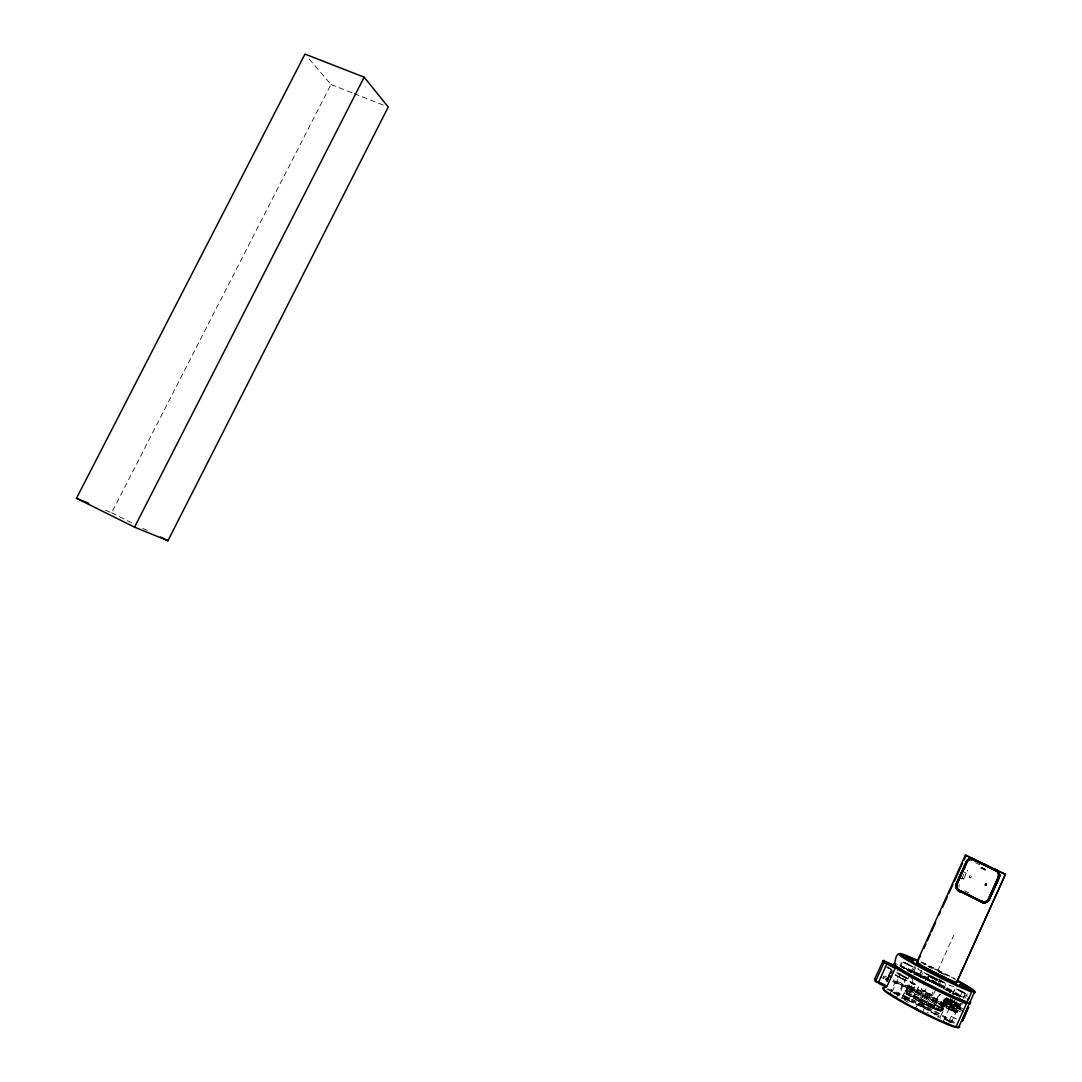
<?xml version="1.0" encoding="UTF-8"?>
<svg xmlns="http://www.w3.org/2000/svg" width="1082" height="1082" viewBox="0 0 1082 1082"><rect width="100%" height="100%" fill="white"/><g stroke="black" fill="none" stroke-linecap="round" stroke-linejoin="round"><path stroke-width="0.75" stroke-dasharray="5 3.75" d="M950.632 1004.935L950.767 1003.717L950.659 1004.651M953.404 994.128L952.904 993.208L955.487 994.169M954.189 1005.246L948.968 1002.324L951.348 997.036M969.553 876.041L969.174 877.245L970.635 877.867M932.508 980.792L939.298 985.161L942.003 978.209M984.728 884.292L986.419 883.575M937.512 985.486L939.311 981.482L933.306 978.033M938.784 985.296L933.401 982.158M961.33 1003.541L957.435 1012.373L955.947 1012.847L909.8 989.029M926.381 992.667L932.982 995.508L935.971 988.894M986.527 885.13L986.703 884.062M932.143 981.536L927.49 979.616L930.06 981.306M922.716 1011.819L930.642 994.317L921.309 989.638L924.271 982.97M971 877.502L971.271 876.596M950.875 1003.095C950.875 1000.701 949.658 1009.168 953.729 1008.857C956.623 1009.492 958.99 1006.26 958.382 1003.569M890.297 972.921L891.311 970.635L887.524 979.169M900.9 978.331L906.987 980.968L909.394 975.734M890.986 973.273L891.298 972.393L890.743 973.719M922.811 1007.315L922.162 1006.125M963.71 878.814L961.479 878.341M883.669 976.546L883.439 977.492M888.498 976.37L886.469 980.454A43.01 3.165 27 0 1 887.01 980.292L880.248 976.83M887.24 979.67L886.469 980.454M883.751 976.789L883.237 977.519M893.313 980.644A43.131 3.138 27 0 1 948.792 1007.842L952.038 1010.953M956.664 1008.099C957.949 1008.343 958.084 1004.975 951.362 1003.46M964.684 994.872L963.305 997.847L964.427 995.44M887.389 978.899L888.565 976.451M957.475 1006.693L958.327 1007.031L953.729 1005.219M956.393 1008.951L956.474 1008.749M948.968 1002.297L960.573 1008.275L963.629 1001.662M965.171 998.253L967.822 992.397M888.444 977.005L887.389 979.251M932.941 992.099L926.206 1008.005M943.558 989.124L946.209 983.268A12.876 0.784 26.8 0 1 945.506 983.295M952.877 993.682L955.257 988.38L958.787 989.773M954.189 994.101L952.863 993.262L956.326 986.635M952.458 999.7L948.657 1008.208L950.375 1010.101M943.45 1020.894L952.458 1001.432L956.272 1003.068L959.355 1004.908L950.469 1024.492M956.326 1001.756L952.092 1010.926M949.279 1020.583L951.281 1016.241L956.163 1018.541M959.707 997.482L962.466 991.342M959.098 1003.149C950.131 1015.132 958.26 1015.93 960.505 1003.514M963.697 996.968L964.495 995.291M896.897 997.036L904.741 979.765M906.378 977.858L898.993 995.102L892.65 991.721M910.111 971.92L910.855 972.231L913.289 967.119M915.102 965.726L912.383 972.623M915.818 967.389L913.465 972.637L918.726 975.423M961.655 879.179L963.71 874.621M906.324 997.658L909.042 999.322L903.01 995.859L909.854 981.32L915.44 984.214L909.056 999.349L902.456 996.022L908.853 998.808L905.364 997.171M921.661 970.743L919.348 975.639L921.81 970.392M963.629 879.098L967.66 870.212M920.579 977.479L923.176 971.731M925.218 980.914L927.626 975.585L933.374 978.263M929.546 975.085L927.829 978.912L933.198 982.037M915.71 1008.235L923.622 990.774L930.628 994.263M921.932 1005.056L918.672 1004.204L926.165 988.678M985.026 870.09L981.09 868.183L981.712 867.548M937.661 970.879L953.783 935.227M927.49 995.683L926.936 996.887M985.039 870.09L985.391 869.333L983.93 868.616M902.469 978.344L904.66 979.792L895.544 975.18L897.911 969.918M900.035 965.252L901.211 962.655M900.954 966.605C901.577 968.376 900.292 964.008 903.808 960.045M890.013 993.506L897.871 976.262L907.027 980.955M892.217 991.639L899.913 974.733L900.724 974.95M887.01 979.508L887.47 978.75M905.729 990.639L908.745 985.797A7.06 2.38 -67.4 0 1 908.353 986.676L905.729 990.544M886.848 979.656L888.281 977.032M911.774 988.732L910.936 989.57L912.126 990.125L895.801 982.848L897.33 983.484M889.945 975.518L889.512 976.41M965.644 874.567L965.996 873.864M945.425 1002.635C952.85 992.383 941.408 1004.799 946.885 1004.475M909.245 986.527L909.61 985.012A7.033 2.746 -64.2 0 1 909.164 985.837L908.38 987.257M105.522 510.285L111.635 512.814L330.957 84.464L308.235 57.901M945.56 1002.257L944.545 1004.164L946.317 1005.99M947.291 999.579L945.262 1002.96A7.101 2.57 -67.7 0 0 944.789 1004.001A7.087 2.624 -64.5 0 0 944.275 1004.948L943.788 1005.273M888.647 978.128L888.052 979.102M888.592 978.101L887.889 979.237M954.892 994.101L953.431 993.033L961.817 996.887M946.195 1001.215L948.075 998.767L947.115 999.944M895.531 975.139L902.834 978.331M969.242 876.231L969.621 875.893M951.457 1002L955.298 1003.149M951.808 1001.513L951.308 1002.189C945.222 995.21 974.003 1012.901 955.271 1003.339M951.2 1002.054L952.349 1000.945M970.77 877.813L969.418 877.475M907.325 989.462L907.243 989.57A2.137 2.029 57.8 0 0 906.337 990.503A2.15 2.042 57.7 0 0 906.297 992.113M937.485 997.09L940.772 994.115M941.367 972.799L937.269 970.067M984.863 885.008L986.595 885.13M939.081 995.237L940.488 994.115M923.176 976.546L913.79 971.866L919.971 975.396L918.077 974.233M913.276 967.173L906.743 964.292M944.288 1004.394L944.816 1004.001A21.491 1.528 26.9 0 0 927.626 994.169A21.491 1.528 26.9 0 0 909.191 985.864M951.619 1022.071L944.194 1018.744L945.019 1018.811M944.18 1004.989L944.248 1004.948A21.491 1.528 26.9 0 1 925.624 996.576A21.491 1.528 26.9 0 1 908.339 986.649M926.206 1008.032L918.848 1004.394L926.192 1007.964L923.054 1006.057M953.08 993.831L953.945 994.006M986.229 885.347L984.958 885.13M939.081 984.606L927.315 979.034L931.075 980.535M921.282 989.557L932.982 995.481M939.271 981.536L933.171 978.872M946.791 998.064C944.004 998.104 943.193 1005.557 945.343 1002.798C942.206 1004.137 945.059 996.022 948.427 999.552M913.817 971.839L913.465 972.637L917.441 974.395M913.384 971.988L919.998 975.437L916.67 974.043M885.766 979.629L885.847 979.616A44.511 3.273 27 0 1 887.538 979.913M985.256 883.412L986.148 883.412M923.812 963.792L924.799 964.332M951.727 1022.463L944.762 1018.581M890.662 969.039A1.366 1.298 67 0 1 891.284 969.688L890.662 969.039A44.484 3.003 26.9 0 1 891.352 969.134M900.914 966.429L902.672 967.01M970.635 875.92L970.987 876.231M954.703 1008.83L955.325 1008.776C951.876 1009.587 949.496 1004.367 952.66 1008.438M955.244 1008.722L953.729 1008.857M944.775 1018.514L951.835 1022.571L949.414 1021.232M944.221 1018.703L948.17 1020.38M959.315 1004.935L955.785 1003.406M964.305 993.006L960.045 991.261M915.453 984.255L911.815 983.457L909.597 981.293L915.386 984.255M906.621 978.155L897.668 973.638L900.684 974.693M919.984 975.45L919.037 975.153M915.467 972.502L919.781 974.868M940.934 1011.183L924.258 1004.11L905.999 993.357M901.996 998.104L905.35 990.99L904.863 991.531L943.058 1011.156L940.001 1017.486A21.505 1.677 27 0 0 921.512 1005.8A21.505 1.677 27 0 0 902.226 998.199M960.573 1008.275L954.175 1005.435M941.367 1010.466L934.753 1007.356A13.593 1.014 27 0 0 924.407 1001.418A13.593 1.014 27 0 0 913.113 996.265L906.675 992.708M923.622 963.71L925.029 964.251M961.141 1004.028L959.896 1003.528M955.528 1012.536L955.595 1012.549A50.232 3.692 27 0 0 894.003 981.455M924.353 964.251L925.069 964.211M886.658 980.346L885.766 979.697M900.724 966.659L902.023 967.024M953.769 1008.857L953.161 1008.681M919.105 975.558L915.751 973.07M903.524 998.537L907.717 1000.147M952.322 1006.165L953.026 1006.422M931.724 981.766L939.284 985.161L931.71 980.414M954.405 1002.013L953.688 1001.756M948.941 999.457A2.921 2.543 -82.2 0 1 949.063 1004.312A2.921 2.543 -82.2 0 1 945.1 1002.689A2.921 2.543 -82.2 0 1 948.089 999.105C943.599 995.9 941.178 1004.502 946.479 1004.583M945.005 1004.055L946.669 1004.745M938.459 984.945L939.311 985.161L924.758 977.317M949.766 1007.234C953.12 1009.709 957.489 1005.827 955.988 1002.148A3.381 2.935 -82.6 0 1 954.446 1007.41A3.381 2.935 -82.6 0 1 950.713 1004.123A3.381 2.935 -82.6 0 1 954.77 1001.039M914.074 996.617L913.113 996.265L933.009 1006.192L929.316 1004.028M892.461 981.55L896.451 983.119M951.132 1022.476L949.387 1021.719M330.957 84.464L352.624 92.998M354.179 93.607L383.583 105.184M910.368 972.028L911.49 972.488L910.3 971.771M949.387 1022.219L950.077 1022.517M910.855 972.231L910.625 972.136M937.648 985.012L935.335 983.998A23.412 1.515 26.8 0 0 913.154 973.665M904.998 968.241L903.768 967.727L905.648 968.512M937.526 984.566L933.009 982.429M896.707 994.25C904.633 998.159 887.47 989.394 895.287 993.303M907.338 999.984L926.03 1009.006L939.419 1017.012M906.189 968.742L916.183 973.786M910.138 971.433L912.207 972.123L906.067 968.593M903.592 961.952L910.233 965.469M955.338 994.101L953.012 993.181L955.622 994.223M956.217 1019.028L951.227 1016.282M901.252 975.166L906.148 977.695M940.204 972.42L938.527 971.622M937.107 984.377L927.288 979.048L930.29 980.17M918.672 974.99L914.182 972.704M912.505 983.795L913.397 984.065L911.923 983.497M903.321 967.294L905.648 968.39M936.566 969.743L934.889 969.08L935.727 969.702M914.966 972.677L913.438 972.055L915.196 973.273M890.757 971.19L886.969 979.372M909.435 971.122L907.46 970.189M903.456 967.768L904.647 968.322M948.887 1009.276L947.846 1008.667L948.995 1009.33A44.511 3.273 27 0 0 893.597 981.969M941.11 980.833L929.506 975.044M956.109 994.453L958.287 995.481L956.245 994.507M956.123 994.94L957.313 995.508M896.667 994.723L899.169 995.683L896.112 993.722M921.107 961.993L949.712 976.221M917.901 968.579L918.334 968.782M931.913 980.941L927.301 979.129L935.335 983.998A23.412 1.515 26.8 0 1 952.647 994.101M905.079 968.539L903.308 967.7L904.971 968.485M956.529 994.642L960.911 996.833M905.039 997.009L902.537 995.981L906.094 997.536M985.513 869.387L981.158 868.224M981.103 868.197L982.361 867.872M959.179 989.962L960.965 991.031M915.872 972.691L919.768 974.841M907.609 970.757L908.271 971.081L907.338 970.622M975.572 862.746L979.9 864.829M982.104 867.75L982.875 868.116M982.754 868.062L984.052 868.684M982.023 867.696L983.078 868.21M983.727 868.521L984.782 869.035M982.24 867.805L980.995 867.209L981.78 868.521M984.512 868.9L984.999 870.077M901.833 975.22L906.202 977.479M896.478 994.128L894.057 992.884M949.184 1021.11L947.927 1020.488M964.224 872.254L966.267 873.242M932.102 980.603L933.157 981.55M964.603 890.851L968.931 892.961M921.147 962.033L923.068 963.007M907.284 963.886L904.403 962.628L906.878 964.17M960.735 990.909L957.922 989.692L960.289 991.18M933.144 978.155L930.195 976.951L932.603 978.371M111.635 512.814L132.369 523.106M142.743 528.246L147.179 530.451M921.756 962.818L921.039 962.453L922.067 962.966M907.568 964.508L910.611 965.726M959.829 996.738L958.977 996.306M922.175 1005.178C935.916 1012.644 908.677 999.186 922.229 1005.624M938.351 971.081L937.08 970.446M907.473 963.778L910.3 965.252M960.857 990.774L964.36 992.978M906.31 969.147L908.975 971.027M958.733 995.711L960.546 996.644M967.592 996.13L964.765 994.696L963.927 996.576M906.08 969.026L912.18 972.447M948.292 1021.178L946.642 1020.312M907.338 964.4L903.362 962.466M932.86 981.333L961.682 997.009L959.842 995.913M885.049 966.267L891.825 969.702M962.818 1010.629L956.975 1007.667L955.974 1008.316L956.123 1009.56L960.491 1011.792M960.478 991.477L966.943 994.304L964.535 992.708M933.604 978.385L936.714 980.197L932.738 978.655M959.017 996.346L959.869 996.779M963.44 1009.208L957.665 1006.274L956.664 1006.923L956.813 1008.154L962.588 1011.088M906.594 990.179L914.344 994.142L913.249 996.576A12.903 0.96 27 0 0 923.419 1002.378A12.903 0.96 27 0 0 934.064 1007.18L935.443 1004.475L943.382 1008.532A2.178 2.069 55.5 0 1 942.03 1010.399M934.983 1005.124L942.977 1009.208A2.191 2.069 55.6 0 1 941.611 1011.088M938.581 971.203C945.141 974.341 936.39 970.027 940.853 972.447M902.51 976.505L908.948 979.305L906.878 977.858M934.009 1007.437L941.299 1011.17A2.407 1.772 29.7 0 1 939.785 1010.926M913.086 996.779L905.783 993.046A2.435 1.812 28.4 0 0 906.892 994.155A19.354 1.447 27 0 0 922.838 1003.393A19.354 1.447 27 0 0 939.798 1010.899L934.266 1008.072A13.593 1.014 27 0 1 923.108 1003.041A13.593 1.014 27 0 1 912.451 996.968L906.905 994.128M895.301 994.06L893.962 993.344M932.319 978.439L933.063 978.615M920.904 1006.341L921.864 1006.828M954.851 1003.109L955.541 1003.271M900.806 978.087L897.844 976.316M962.141 991.437L964.17 992.519M960.518 991.301L955.244 988.393M932.833 978.493L927.653 975.707M902.604 976.356L899.913 974.72M926.449 992.492L923.622 990.76M950.618 1008.843L957.543 1012.143L956.948 1011.724A51.611 3.76 27 0 0 893.718 979.778M955.054 1003.028L952.566 1001.553M953.945 1005.124L951.362 1003.569M931.318 981.55L930.52 981.131M908.082 970.054L909.894 971.027M957.313 995.454L956.177 994.831M951.132 976.978L954.879 978.98M904.146 968.485L903.402 968.079M915.034 973.191L913.33 972.15L913.938 972.556M923.703 963.359L924.664 963.913M911.003 965.644L912.965 966.821M893.84 992.762L892.785 992.126M932.954 997.374L941.895 1002.487M910.287 971.257L912.153 972.42M910.868 988.786L919.808 993.925M962.885 997.482L964.008 998.145M931.778 1012.184L932.576 1012.63M930.547 1004.732L934.753 1007.356M923.798 963.913L924.772 963.981M945.668 1019.771L944.613 1019.109M960.248 996.143L961.303 996.779M935.673 969.675L935.01 969.513M954.121 994.169L952.877 993.29M924.271 964.197L924.948 964.103M906.391 993.776L907.149 994.385M951.727 1007.667L952.39 1008.248L950.983 1006.328A3.922 3.422 -82.6 0 1 952.336 1000.904M950.916 1006.274L950.943 1006.314A3.922 3.422 -82.6 0 0 955.663 1007.599A3.922 3.422 -82.6 0 0 956.826 1002.108M958.179 1003.42L958.3 1004.353M959.247 884.535A5.112 4.91 47.4 0 0 958.99 885.374A3.341 3.205 47.5 0 0 959.22 887.24M928.004 966.591A22.154 1.285 26.7 0 1 932.346 968.647M940.664 972.799A22.154 1.285 26.7 0 1 947.575 976.464M928.207 966.212A42.928 2.516 26.7 0 1 930.858 967.497M938.933 971.528A42.928 2.516 26.7 0 1 946.939 975.639M921.878 962.344A42.076 2.448 26.7 0 1 955.717 979.426M896.423 964.035A42.955 2.759 26.8 0 1 897.465 964.36M900.062 965.293A42.955 2.759 26.8 0 1 964.211 997.496M900.549 966.456A42.103 2.719 26.8 0 1 961.005 996.603M953.499 986.649A21.464 1.298 26.8 0 1 935.754 978.818A21.464 1.298 26.8 0 1 916.914 968.39M943.883 982.713A12.876 0.784 26.8 0 1 932.819 977.492A12.876 0.784 26.8 0 1 923.744 972.339M939.325 979.088A12.876 0.784 26.8 0 1 940.096 979.508M944.207 982.186A13.566 0.825 26.8 0 1 927.382 973.868M934.51 1006.517A12.903 0.96 27 0 0 924.65 1000.85A12.903 0.96 27 0 0 913.857 995.927L914.953 993.506L907.757 989.705A21.072 1.542 27 0 1 926.638 998.213A21.072 1.542 27 0 1 943.234 1007.924M915.71 994.263A8.047 3.462 -63.9 0 1 914.033 995.359M916.346 990.53A7.98 1.893 -50.7 0 1 915.277 991.653M935.903 1001.54A6.519 3.232 -66.5 0 1 938.216 996.711M934.591 1005.638A8.196 3.462 -72.7 0 1 934.375 1002.5M936.282 1002.946A8.25 1.758 -80.7 0 1 936.43 1001.31M935.47 1002.311A6.533 3.381 -66.6 0 1 937.594 997.306M906.459 992.424A2.435 1.542 30.1 0 0 907.595 993.465A19.354 1.447 27 0 1 924.691 1001.08A19.354 1.447 27 0 1 940.258 1010.169A2.394 1.515 29.3 0 0 941.705 1010.466M942.801 1010.033A21.505 1.582 27 0 1 923.609 1001.594A21.505 1.582 27 0 1 905.688 991.112M906.337 990.503A21.505 1.582 27 0 1 925.651 999.078A21.505 1.582 27 0 1 943.206 1009.357M942.53 1008.573A3.53 1.515 49.1 0 1 942.747 1009.087M943.436 1007.951A3.503 2.232 43.6 0 1 943.545 1008.586M943.585 1005.408A21.058 1.501 26.9 0 1 925.34 997.212A21.058 1.501 26.9 0 1 908.407 987.487M909.245 986.703A21.058 1.501 26.9 0 1 927.301 994.845A21.058 1.501 26.9 0 1 944.153 1004.488M942.638 1008.64A7.533 2.543 -67.9 0 1 943.463 1004.596M943.112 1011.061A7.493 2.719 -67.8 0 1 941.746 1007.518A7.493 2.719 -67.8 0 1 944.329 1000.282M944.153 1006.923A7.56 1.298 -71.8 0 1 944.694 1004.908M942.801 1008.654A21.072 1.542 27 0 1 923.947 1000.309A21.072 1.542 27 0 1 906.594 990.179A2.164 2.056 57.8 0 0 905.648 992.749M918.686 986.676A6.478 3.26 -60.7 0 1 916.332 991.355M918.74 982.253A7.574 3.544 -68.7 0 1 921.053 982.551M917.874 987.42A6.546 3.097 -70.9 0 1 915.697 992.532M908.582 988.421A7.479 2.353 -66.9 0 1 906.391 991.085M908.731 985.891A7.439 1.42 -58.6 0 1 907.541 987.65M911.085 978.142A7.425 3.003 -64.2 0 1 912.708 981.929A7.425 3.003 -64.2 0 1 909.367 989.367M914.114 974.314A21.478 1.38 26.8 0 1 946.425 990.138A23.047 1.488 26.8 0 0 914.628 974.409M949.455 992.059A21.478 1.38 26.8 0 1 950.388 992.749M950.74 999.43A4.22 3.665 -82.2 0 1 949.604 1005.651A4.22 3.665 -82.2 0 1 944.397 1003.798A4.22 3.665 -82.2 0 1 946.845 998.037M950.699 999.606A4.22 3.665 -82.2 0 1 949.239 1005.678A4.22 3.665 -82.2 0 1 944.167 1003.636A4.22 3.665 -82.2 0 1 946.642 997.969M950.185 999.525A3.801 3.3 -82.2 0 1 948.86 1005.435A3.801 3.3 -82.2 0 1 944.302 1002.554A3.801 3.3 -82.2 0 1 948.157 998.226M890.351 975.91A7.709 1.799 -64.7 0 1 889.796 977.005M888.471 979.264A7.709 1.799 -64.7 0 1 886.861 981.279M888.511 976.776A6.059 0.703 -66.8 0 1 888.917 975.978M889.215 974.828A6.032 0.893 -64.5 0 0 888.822 975.869A6.14 0.879 -64.5 0 1 889.12 974.814M889.066 975.071A6.37 0.69 -65.5 0 1 891.473 969.81M889.999 973.759A7.736 0.744 -70.4 0 1 889.769 974.449M888.444 976.694A6.154 0.703 -66.8 0 1 888.836 975.923M890.675 975.869A7.845 1.853 -64.7 0 1 889.783 977.614M888.336 979.954A7.845 1.853 -64.7 0 1 886.51 981.956M885.847 979.616A1.366 1.298 67.4 0 0 887.592 979.021A43.131 3.138 27 0 1 888.295 979.102M907.189 969.986A42.969 2.786 26.8 0 1 957.962 995.67M910.611 981.996A5.965 3.828 -64 0 0 912.14 983.606A6.019 4.72 -74.6 0 0 914.75 984.038M883.832 976.032A51.611 3.76 27 0 1 887.186 977.181M883.061 977.438A50.232 3.692 27 0 1 887.632 978.939M949.658 999.389A4.22 3.814 -88.7 0 0 947.724 1005.205A4.22 3.814 -88.7 0 0 953.107 1006.869A4.22 3.814 -88.7 0 0 954.202 1000.782A3.368 2.935 -82.5 0 1 954.797 1001.256M887.903 966.943A50.205 3.395 26.9 0 1 889.242 967.349M887.619 967.971A51.584 3.517 26.9 0 1 891.068 969.188M896.653 972.407A43.104 2.935 26.9 0 1 902.09 974.584M948.792 999.498A2.921 2.435 -78.6 0 1 948.332 1004.353A2.921 2.435 -78.6 0 1 944.775 1002.216A2.921 2.435 -78.6 0 1 948.103 999.078M955.961 1002.108A4.206 3.652 -82.5 0 1 953.634 1007.761A4.206 3.652 -82.5 0 1 948.968 1004.826A4.206 3.652 -82.5 0 1 952.106 999.66M955.501 1002.148A3.368 2.935 -82.5 0 1 954.216 1006.936A3.368 2.935 -82.5 0 1 950.199 1005.232A3.368 2.935 -82.5 0 1 952.174 1000.742M958.165 1003.69A3.99 3.476 -82.7 0 1 955.595 1008.424A3.99 3.476 -82.7 0 1 951.416 1005.868A3.99 3.476 -82.7 0 1 953.621 1000.891M949.239 991.856A23.047 1.488 26.8 0 1 950.672 992.789M952.038 993.831A23.047 1.488 26.8 0 1 952.268 994.074M887.754 988.813A43.023 3.354 27 0 1 921.147 1003.798A43.023 3.354 27 0 1 954.716 1022.72M886.969 989.584A42.171 3.3 27.1 0 1 920.498 1004.461A42.171 3.3 27.1 0 1 954.554 1023.761M938.662 1017.134A21.505 1.677 27 0 1 937.296 1016.688M928.545 1012.982A21.505 1.677 27 0 1 927.193 1012.333M908.258 1002.351A21.505 1.677 27 0 1 903.375 999.186M900.887 998.104A22.37 1.758 27.1 0 1 921.566 1006.679A22.37 1.758 27.1 0 1 940.745 1018.446M892.542 970.622A7.845 1.853 -64.7 0 1 891.893 972.907M937.864 1010.304L934.902 1009.1L937.864 1010.304M935.944 1009.547L932.562 1008.072L935.944 1009.547M933.698 1008.573L929.952 1006.882L933.698 1008.573M931.156 1007.437L927.152 1005.543L931.156 1007.437M927.166 978.493L919.389 974.706L927.166 978.493M928.41 1006.138L924.258 1004.11L928.41 1006.138M925.529 1004.732L921.35 1002.622L925.529 1004.732M922.594 1003.257L918.496 1001.121L922.594 1003.257M951.808 991.328L944.654 987.42L951.808 991.328M933.496 1013.171L934.767 1013.929L933.496 1013.171M947.94 1003.055A2.597 2.245 -82.2 0 0 946.588 998.916A2.597 2.245 -82.2 0 0 944.086 1002.473A2.597 2.245 -82.2 0 0 947.94 1003.055M946.98 1002.405A1.758 1.528 -82.1 0 0 946.06 999.592A1.758 1.528 -82.1 0 0 944.37 1002A1.758 1.528 -82.1 0 0 946.98 1002.405M949.333 1003.555A2.583 2.245 -82.2 0 0 947.967 999.43A2.583 2.245 -82.2 0 0 945.479 1002.973A2.583 2.245 -82.2 0 0 949.333 1003.555M954.513 1005.354A2.326 2.015 -82.5 0 0 953.296 1001.648A2.326 2.015 -82.5 0 0 951.051 1004.826A2.326 2.015 -82.5 0 0 954.513 1005.354M955.217 1005.611A2.313 2.015 -82.6 0 0 953.999 1001.905A2.313 2.015 -82.6 0 0 951.754 1005.083A2.313 2.015 -82.6 0 0 955.217 1005.611M955.609 1008.6A4.369 3.814 -82.6 0 0 958.206 1003.541A4.396 3.841 -82.6 0 1 955.69 1008.654A4.396 3.841 -82.6 0 1 951.037 1006.503A4.369 3.814 -82.6 0 1 952.431 1000.877A4.396 3.841 -82.6 0 0 951.037 1006.503A4.369 3.814 -82.6 0 0 955.609 1008.6M948.86 1003.798A2.813 2.489 -74.3 0 0 947.954 999.132A2.813 2.489 -74.3 0 0 944.708 1002.581A2.813 2.489 -74.3 0 0 948.86 1003.798M947.67 1003.109A2.84 2.475 -82.1 0 0 946.277 998.537A2.84 2.475 -82.1 0 0 943.463 1002.365A2.84 2.475 -82.1 0 0 947.67 1003.109"/><path stroke-width="1.5" d="M999.579 875.649L999.552 876.014A5.978 5.735 44 0 0 997.563 870.861L997.523 870.834A6.005 5.762 44 0 1 999.47 876.001L999.322 877.407M999.511 876.772L999.552 876.041L998.889 877.813A6.221 5.965 44 0 0 997.144 870.415M998.456 876.434L998.497 876.258A5.112 4.896 44 0 0 996.549 871.186L996.549 871.186M917.658 963.237L917.333 962.439M956.731 882.953L956.19 884.454A6.167 5.924 47.5 0 1 956.677 883.331L966.307 862.056A9.319 8.967 44.8 0 1 966.605 861.502L967.538 860.176M998.348 876.488L998.226 876.907A8.751 8.386 44.2 0 1 998.037 877.434L998.172 877.475A8.818 8.467 44.2 0 0 998.294 877.015L998.307 876.975M957.556 883.02L966.591 862.963L957.205 883.669A8.805 8.44 47.3 0 0 957.029 884.116L956.84 884.792A5.085 4.883 47.6 0 0 958.747 889.931L959.382 890.364A8.832 8.48 47.2 0 0 959.815 890.608L960.167 890.878M962.831 1019.325L962.453 1020.772L963.196 1018.378L962.033 1020.826L962.547 1019.717M956.204 884.454L956.894 882.587L955.839 885.117A5.978 5.748 47.6 0 0 957.786 890.31L982.199 902.361M956.502 884.454L956.921 883.21M966.699 860.663A6.181 5.937 45 0 1 973.989 859.257L972.353 858.702A5.937 5.708 44.9 0 0 967.281 860.461L967.024 860.745A6.154 5.924 45 0 1 974.165 859.365L975.112 859.73L974.706 860.758M963.21 1018.338L967.322 1010.169M883.074 987.974L883.494 989.124A42.171 3.3 27.1 0 0 912.288 1007.613A42.171 3.3 27.1 0 0 955.744 1027.427L972.258 990.72L973.786 991.491A42.076 2.448 26.7 0 0 974.165 990.557L972.786 989.475A42.076 2.448 26.7 0 0 958.03 980.698M957.015 884.116L957.002 884.143A8.724 8.372 47.3 0 1 957.272 883.696L957.421 883.02M964.116 867.561L964.995 867.899M893.543 965.928L882.966 960.802A44.998 2.948 26.8 0 0 884.102 962.534L895.166 968.322L886.821 986.676C884.67 983.308 869.86 979.589 878.462 982.415L886.807 964.089C887.754 962.723 884.251 961.371 884.102 962.534L875.757 980.833A45.038 3.422 27 0 1 874.702 978.939L883.237 960.478L893.759 965.171M959.139 878.057L959.666 876.785M999.173 877.326L998.821 878.625L998.091 878.273M959.369 877.975L959.829 876.853L959.179 878.043M958.152 880.221L958.841 879.166M958.638 879.585L958.787 878.868L958.544 879.896M997.942 877.867L998.131 877.461A8.764 8.413 44.1 0 0 998.321 877.042M957.245 883.372L957.124 883.642A5.41 5.194 47.5 0 0 958.611 890.121M956.447 883.237L956.42 883.304A6.194 5.951 47.5 0 0 958.111 890.702M999.011 877.948L988.732 900.116L989.557 898.709M956.623 883.196L966.821 860.772M972.258 990.72L972.109 991.044A42.076 2.448 26.7 0 1 913.167 962.574A42.076 2.448 26.7 0 1 917.117 960.153M994.913 870.51L995.345 869.455L997.469 870.78M995.021 870.239L995.521 870.537A8.886 8.507 44.4 0 1 995.913 870.753L996.522 871.159M998.916 878.192L989.435 899.196A9.4 8.994 46.5 0 1 989.002 899.805M965.726 1013.618L968.62 1007.234L967.741 1008.41M997.55 881.275L990.936 895.923M967.606 1008.465L966.821 1010.142M968.363 998.307L967.984 999.132M968.89 998.199L968.485 999.092M967.403 1008.951L964.576 1015.132M963.602 1017.296L964.076 1016.241M962.709 1010.859L962.453 1011.454M962.858 1011.589L963.169 1010.913M965.617 1012.82L966.361 1011.156M966.388 1012.265L962.615 1020.597L963.305 1019.082M965.55 1014.118L963.778 1018.054M988.799 898.263L997.82 878.138L988.515 898.885A8.845 8.467 46.5 0 1 988.285 899.277L988.299 899.169M956.299 983.2L1005.394 874.364L965.428 855.091L916.427 963.075L956.299 983.2L1005.394 874.364M920.43 956.042L916.427 963.075M923.879 948.414L925.962 943.842M927.342 940.799L930.101 934.699M931.494 931.656L935.632 922.513M939.095 914.899L940.474 911.856M942.557 907.284L947.386 896.613M948.779 893.57L952.917 884.427M954.31 881.384L962.601 863.098M963.981 860.041L966.064 855.47L965.428 855.091M956.65 882.574L967.065 860.352A5.965 5.735 45 0 1 972.177 858.594L973.232 858.973M965.78 862.652L966.104 861.962A9.359 8.994 44.9 0 1 966.402 861.407L966.672 860.974M957.178 882.614L964.779 865.871M988.786 898.331L988.515 898.844A8.886 8.521 46.5 0 1 988.218 899.331L988.272 899.372M963.616 1018.419L962.696 1019.393M965.82 862.57L966.767 861.258M967.998 1008.586L968.444 1007.531L967.619 1008.843M959.802 877.15L960.613 877.434M966.591 862.787L966.875 862.354A8.818 8.48 44.8 0 1 967.105 861.921L967.511 861.313A5.072 4.883 45 0 1 972.475 859.568L973.232 859.811A8.764 8.44 45.3 0 1 973.692 860.001L974.449 860.433M989.53 898.98L989.232 899.223A9.427 9.035 46.5 0 1 988.894 899.859L988.488 900.467L989.07 899.859M966.28 862.881L966.74 861.651M898.493 968.633L902.185 970.933M989.259 899.156L988.596 900.332M960.992 891L960.681 891.636M955.933 982.672L956.826 982.375M893.421 965.252C895.815 964.251 894.638 953.769 899.683 953.526M967.119 861.894L966.808 862.313A8.737 8.399 44.8 0 1 967.038 861.881L967.105 861.745M901.888 970.338L898.655 968.079M167.926 540.743L388.235 107.01L364.161 77.174L304.989 54.1L76.47 498.302L134.56 527.15L167.926 540.743L160.515 537.064M134.56 527.15L364.161 77.174M989.259 899.71L988.069 901.144M987.907 899.845L987.907 899.845A5.058 4.842 46.4 0 1 982.929 901.604M988.678 900.454L988.488 900.697A5.965 5.708 46.4 0 1 983.389 902.537L981.144 901.847M988.448 900.751L988.339 900.86A5.992 5.735 46.4 0 1 983.213 902.618L983.173 902.618A6.019 5.762 46.4 0 0 988.218 900.927L988.285 900.927M956.853 998.24L964.197 1001.432M963.954 1000.904L959.666 999.146M919.24 1010.913L915.129 1008.451L915.954 1008.505M981.888 902.253L958.314 890.283A5.924 5.694 47.5 0 1 956.38 886.523M939.176 975.761L932.197 972.637L938.621 975.883M960.099 891.784L959.436 891.352A9.373 9.008 47.2 0 1 958.868 891.027L958.652 890.878M915.169 1008.41L915.913 1008.6M914.439 960.356L908.231 957.259L915.02 960.18L911.517 958.638M876.095 981.915L876.095 981.915A44.186 3.368 27 0 1 875.108 980.076L875.852 980.319M983.606 902.672L982.267 902.388M964.562 986.716L970.824 989.3M964.116 1001.499L957.746 998.7M983.065 902.591L981.739 902.32M972.853 858.729L974.72 859.608M982.186 901.495L982.158 901.401A8.778 8.399 46.1 0 1 981.59 901.171L981.59 901.171M922.162 1012.238L922.757 1012.184M896.478 997.496L895.517 997.104M890.08 993.831L891.054 994.317M982.118 901.387L982.077 901.455A8.845 8.467 46.1 0 1 981.577 901.252L981.252 901.022M76.47 498.302L88.697 503.346M973.502 858.946L974.598 859.46M875.865 979.332L874.729 978.939L875.054 980.049M949.387 1024.695L948.17 1024.154M916.954 1009.033L918.131 1009.817M921.364 1011.913L919.808 1011.197M973.692 859.933L973.692 860.001A5.396 5.194 45 0 0 967.294 861.177M981.563 901.306L981.577 901.252A5.451 5.221 46.4 0 0 987.988 900.089M933.55 987.623L929.533 985.675M933.414 987.555L929.979 985.905M982.497 863.747L985.188 865.045M987.42 866.114L986.202 865.546M973.976 860.055L995.142 870.442M933.144 986.933L931.48 986.135M932.792 987.704L925.962 983.727M987.852 865.871L985.283 864.613M981.076 901.901L981.32 902.009A6.235 5.965 46.4 0 0 988.596 900.603L988.637 900.522A6.208 5.951 46.4 0 1 981.388 901.942M974.125 859.203L975.112 859.73M985.594 864.788L987.379 866.1M984.972 864.491L983.633 864.302M995.102 869.414L995.819 869.793A9.413 9.021 44.3 0 1 996.387 870.09L997.117 870.604M966.064 855.47L1005.53 874.513M974.314 860.231L995.467 870.51A8.791 8.426 44.3 0 1 995.94 870.699L997.847 871.145M894.246 996.522L893.137 995.967M983.254 863.652L984.661 864.315L983.484 864.22M995.426 869.59L997.09 870.577L996.36 869.969M960.383 890.811L981.144 901.063L960.289 890.851M959.247 998.943L957.502 998.064M959.829 891.554L958.909 891.149M909.651 959.91L913.167 961.492L906.297 958.517L912.478 961.492M931.047 985.932L929.749 985.269M947.345 1023.748L945.925 1023.017M959.504 891.473L960.343 891.757M911.274 958.544L907.96 956.637L914.222 960.113M909.394 959.815L906.08 957.854L912.802 961.141M887.213 963.291L895.247 967.362M957.137 998.835L963.291 1001.31M878.178 983.132L886.199 987.244A43.023 3.273 27 0 1 884.373 985.296M955.933 1026.994L957.462 1027.778A42.171 3.3 27.1 0 0 957.989 1026.52M928.951 985.824L925.908 984.147M928.897 984.836L927.342 983.984M959.802 890.527L959.842 890.635A8.737 8.399 47.2 0 1 959.315 890.418L958.99 890.202M892.041 995.399L889.485 993.79M901.752 969.743L900.4 968.972M945.113 1022.585L943.964 1021.922M965.658 987.474L964.562 986.784M965.496 987.663L966.835 988.556L959.518 984.863L970.419 989.597M996.427 870.036L996.008 870.739M958.503 890.784L957.732 890.013M885.225 962.168L885.292 962.209A44.132 2.867 26.8 0 1 884.062 960.437M958.598 890.662L958.49 890.581A6.167 5.924 47.5 0 1 956.163 886.713M958.219 890.581L958.084 890.364A5.951 5.721 47.5 0 1 956.082 886.523M998.145 873.201A5.045 4.842 44 0 1 998.348 873.688M996.657 870.983A5.437 5.207 44 0 1 998.159 877.475M997.225 870.483A6.194 5.937 44 0 1 998.943 877.84M967.511 860.582A5.91 5.681 44.9 0 1 972.569 858.837M956.813 886.185A4.896 4.693 47.6 0 1 956.826 885.603M983.484 901.725A4.964 4.747 46.4 0 0 984.079 901.752A5.018 4.801 46.4 0 1 983.524 901.793M998.564 874.919A5.004 4.788 44 0 1 998.564 875.527M955.812 981.36A22.154 1.285 26.7 0 1 937.458 974.043A22.154 1.285 26.7 0 1 918.036 962.466M969.499 1002.581A42.103 2.719 26.8 0 1 968.579 1003.055L966.902 1002.635A42.103 2.719 26.8 0 1 922.243 981.983A42.103 2.719 26.8 0 1 894.814 964.806M974.233 992.667A42.928 2.516 26.7 0 0 974.612 991.721L969.729 1002.689A42.955 2.759 26.8 0 0 970.148 1001.662M971.717 991.937A42.928 2.516 26.7 0 1 910.814 962.29A42.928 2.516 26.7 0 1 918.145 961.452M956.88 980.928A42.928 2.516 26.7 0 1 972.488 990.125M967.186 1002A42.955 2.759 26.8 0 1 918.889 979.305A42.955 2.759 26.8 0 1 895.558 963.819M955.284 981.929A21.464 1.258 26.7 0 1 934.483 973.259A21.464 1.258 26.7 0 1 919.971 963.913M969.458 1003.19A42.969 2.786 26.8 0 1 969.026 1004.231L958.611 1027.413A43.023 3.354 27 0 0 959.125 1026.169M966.483 1003.555A42.969 2.786 26.8 0 1 919.294 981.442A42.969 2.786 26.8 0 1 894.287 965.212M963.521 1017.58A7.56 0.744 -63.8 0 1 966.781 1010.899M964.035 1017.094A7.588 0.703 -67.9 0 1 966.862 1010.263M956.015 1026.832A43.023 3.354 27 0 1 907.595 1004.204A43.023 3.354 27 0 1 884.589 987.947M968.255 1006.99L967.863 1007.883L968.255 1006.99M967.714 986.757L960.546 983.159L967.687 986.77M931.94 972.055L939.203 975.721L931.94 972.055M966.24 988.759L959.775 985.499L966.199 988.745M982.307 863.179L983.335 864.153L982.307 863.179M971.731 859.554A4.883 4.693 45 0 0 971.136 859.527A4.964 4.774 45 0 1 971.731 859.473"/></g></svg>
